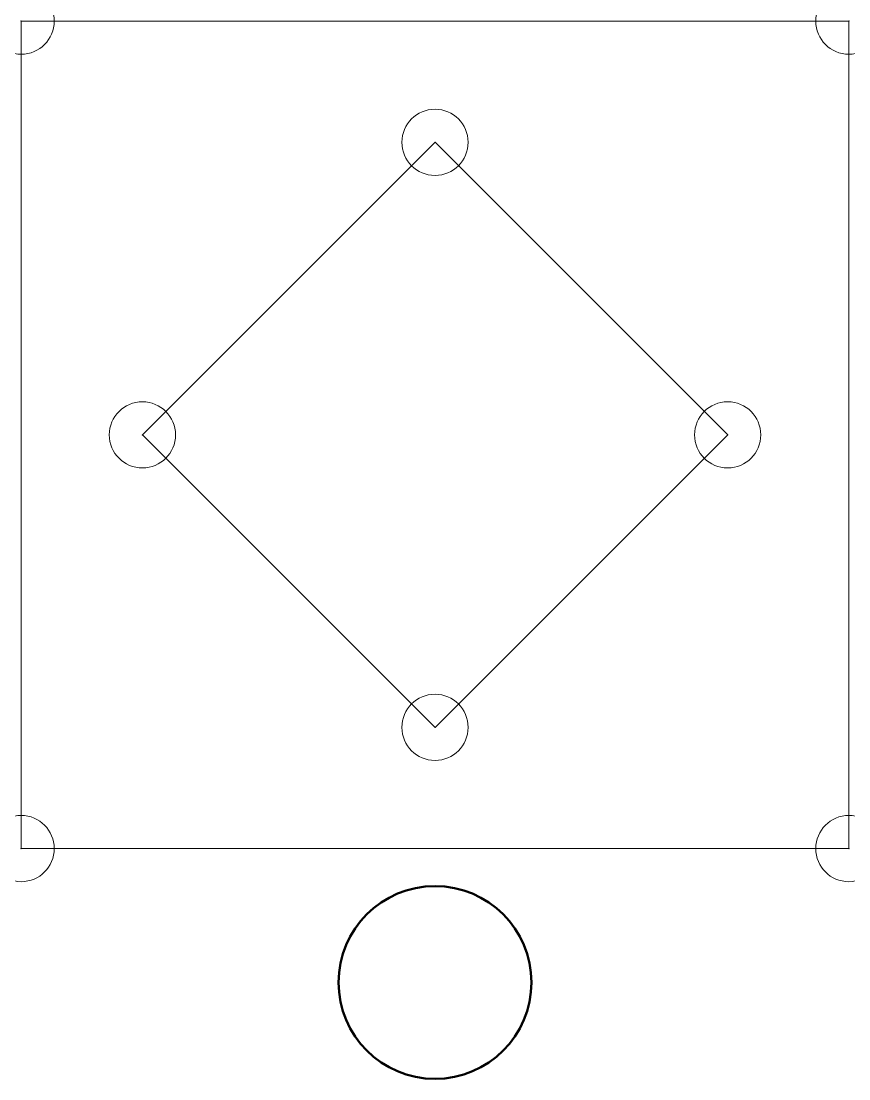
# Model space of a CAD drawing. Units: millimetres on the paper. Extents: x 2.5 to 12.5, y 51.7 to 64.5.
import ezdxf

# ---------------------------------------------------------------- set-up
doc = ezdxf.new("R2010")
doc.units = ezdxf.units.MM
doc.header["$PDMODE"] = 32
doc.header["$PDSIZE"] = 0.8
for name, color, linetype, lineweight in [('0-0_CAM1', 7, 'Continuous', 20), ('0-1_CAM2', 7, 'Continuous', 20), ('0-F_ORIGIN', 5, 'Continuous', 50)]:
    doc.layers.add(name, color=color, linetype=linetype, lineweight=lineweight)

msp = doc.modelspace()

# ---------------------------------------------------------------- linework, layer by layer
at = {"layer": '0-0_CAM1'}
msp.add_lwpolyline([(7.511, 55.928), (11.047, 59.463), (7.511, 62.999), (3.976, 59.463)], close=True, dxfattribs=at)
for p in [(7.511, 62.999), (3.976, 59.463), (11.047, 59.463), (7.511, 55.928)]:
    msp.add_point(p, dxfattribs=at)
at = {"layer": '0-1_CAM2'}
msp.add_line((2.511, 54.463), (7.511, 54.463), dxfattribs=at)
msp.add_lwpolyline([(7.511, 54.463), (12.511, 54.463), (12.511, 64.463), (2.511, 64.463), (2.511, 54.463)], dxfattribs=at)
for p in [(2.511, 64.463), (12.511, 64.463), (2.511, 54.463), (12.511, 54.463)]:
    msp.add_point(p, dxfattribs=at)
at = {"layer": '0-F_ORIGIN'}
msp.add_circle((7.511, 52.845), 1.165, dxfattribs=at)

doc.saveas('drawing.dxf')
